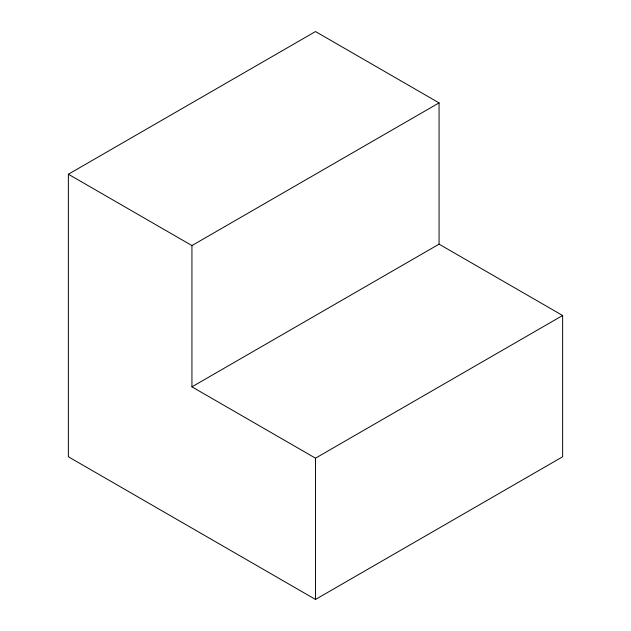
<?xml version="1.0" encoding="UTF-8"?>
<svg xmlns="http://www.w3.org/2000/svg" width="631" height="631" viewBox="0 0 631 631"><rect width="100%" height="100%" fill="white"/><g stroke="black" fill="none" stroke-linecap="round" stroke-linejoin="round"><path stroke-width="0.95" d="M439.066 244.158L562.631 315.5L562.631 456.773L315.5 599.45L68.369 456.773L68.369 174.227L315.5 31.55L439.066 102.892L439.066 244.158L191.934 386.842L191.934 245.569L439.066 102.892M191.934 386.842L315.5 458.177L562.631 315.5M68.369 174.227L191.934 245.569M315.5 458.177L315.5 599.45"/></g></svg>
